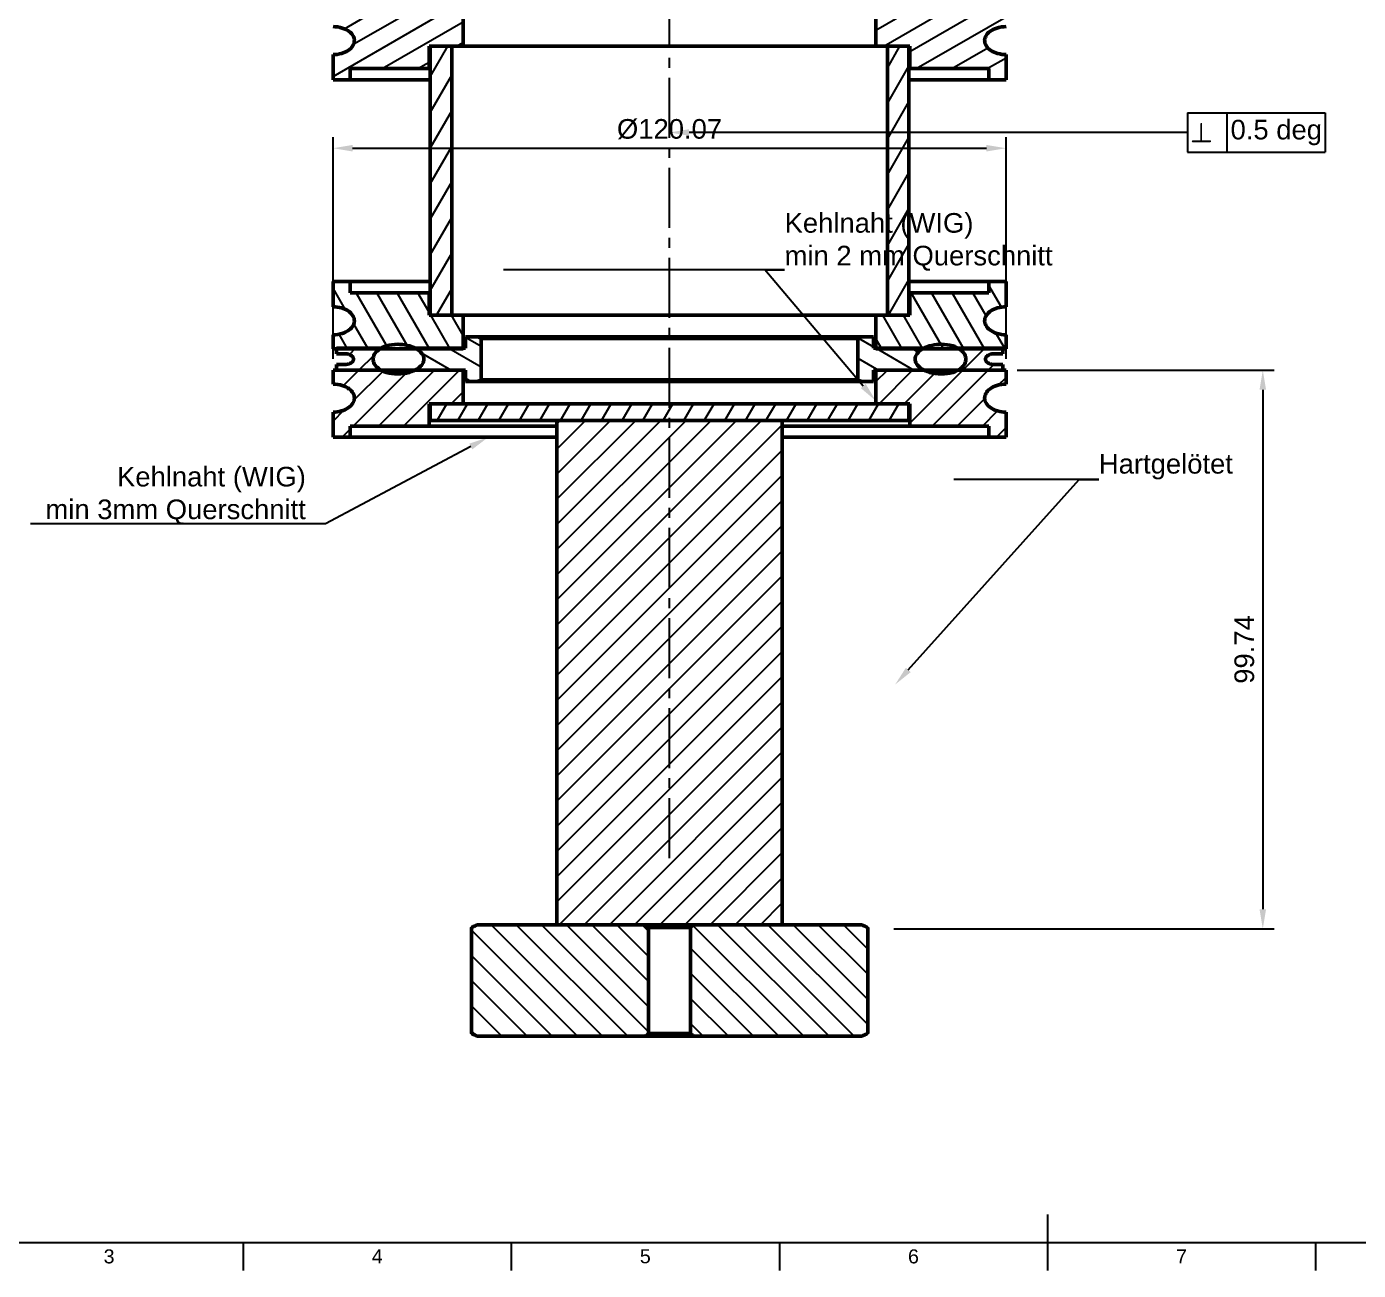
# Model space of a CAD drawing. Header units: millimetres. Extents: x 0 to 594, y 0 to 420.
# Drawn here: x 119.9 to 357.5, y 5 to 227 of the extents above; entities that cross this region are included whole.
import ezdxf
from ezdxf import colors
from ezdxf.entities.mleader import LeaderData, LeaderLine
from ezdxf.enums import TextEntityAlignment as Align
from ezdxf.math import Vec2, Vec3

# ---------------------------------------------------------------- set-up
doc = ezdxf.new("R2010")
doc.units = ezdxf.units.MM
doc.header["$LTSCALE"] = 0.75
doc.linetypes.add('CENTER2', pattern=[28.575, 19.05, -3.175, 3.175, -3.175])
for name, color, linetype, lineweight in [('Border', 7, 'Continuous', 25), ('FD_Dimensions', 7, 'Continuous', 25), ('GD&T Symbols', 7, 'Continuous', 25), ('Hatching', 7, 'Continuous', 25), ('Leaders', 7, 'Continuous', 25), ('Smart Centers', 7, 'CENTER2', 25), ('Visible', 7, 'Continuous', 50)]:
    doc.layers.add(name, color=color, linetype=linetype, lineweight=lineweight)
doc.styles.add('ACISOGDT', font='amgdt.shx')
doc.styles.add('CustomTextStyle0', font='arial.ttf', dxfattribs={"height": 3.5})
doc.styles.add('FusionTitle', font='')
doc.styles.get("Standard").update_dxf_attribs({"font": 'arial.ttf'})
doc.styles.get('FusionTitle').set_extended_font_data('Arial Unicode MS')
doc.dimstyles.new('Dim-ISO-25', dxfattribs={"dimtxt": 3.5, "dimasz": 3.5, "dimexe": 2, "dimexo": 2, "dimgap": 1.5, "dimtad": 1, "dimzin": 12, "dimdsep": 46, "dimtxsty": 'Standard', "dimcen": 0, "dimazin": 3, "dimtp": 0.1, "dimtm": 0.1, "dimtfac": 0.714, "dimtmove": 0, "dimatfit": 3, "dimfxl": 1, "dimtzin": 12, "dimarcsym": 0})

# ---------------------------------------------------------------- blocks, each defined once
blk = doc.blocks.new('*U5')
at = {"layer": 'Smart Centers', "color": 0, "ltscale": 0.75, "transparency": 16777216}
blk.add_line((0, -128.37472), (0, 139.625279), dxfattribs=at)
blk = doc.blocks.new('ISO_A2_SHEET')
at = {"layer": 'Border'}
for p, q in [((302, 15), (302, 5)), ((20, 10), (584, 10)), ((158.5001, 10), (158.5001, 5)), ((206.3334, 10), (206.3334, 5)), ((254.1667, 10), (254.1667, 5)), ((349.8333, 10), (349.8333, 5))]:
    blk.add_line(p, q, dxfattribs=at)
at = {"layer": 'Border', "style": 'FusionTitle'}
for s, p in [('3', (134.58345, 7.5)), ('4', (182.41675, 7.5)), ('5', (230.25005, 7.5)), ('6', (278.08335, 7.5)), ('7', (325.91665, 7.5))]:
    blk.add_text(s, height=2.5, dxfattribs=at).set_placement(p, align=Align.MIDDLE)
blk = doc.blocks.new('*D10')
at = {"layer": 'Defpoints', "color": 0, "transparency": 16777216}
for p in [(294.605247, 165.689939), (272.569446, 65.948229), (340.416088, 65.948229)]:
    blk.add_point(p, dxfattribs=at)
at = {"layer": 'FD_Dimensions', "lineweight": -2, "transparency": 16777216}
for p, q in [((296.605247, 165.689939), (342.416088, 165.689939)), ((340.416088, 162.189939), (340.416088, 69.448229)), ((274.569446, 65.948229), (342.416088, 65.948229))]:
    blk.add_line(p, q, dxfattribs=at)
at = {"layer": 'FD_Dimensions', "transparency": 16777216}
for points in [[(339.832754, 162.189939), (340.999421, 162.189939), (340.416088, 165.689939)], [(339.832754, 69.448229), (340.999421, 69.448229), (340.416088, 65.948229)]]:
    blk.add_solid(points, dxfattribs=at)
at = {"layer": 'FD_Dimensions', "color": 0, "transparency": 16777216, "insert": (337.129082, 115.819084), "char_height": 3.5, "attachment_point": 5, "rotation": 90}
blk.add_mtext('99.74', dxfattribs=at)
blk = doc.blocks.new('*D11')
at = {"layer": 'Defpoints', "color": 0, "transparency": 16777216}
for p in [(294.605247, 205.287919), (174.533644, 165.689939), (294.605247, 165.689939)]:
    blk.add_point(p, dxfattribs=at)
at = {"layer": 'FD_Dimensions', "lineweight": -2, "transparency": 16777216}
for p, q in [((174.533644, 167.689939), (174.533644, 207.287919)), ((294.605247, 167.689939), (294.605247, 207.287919)), ((178.033644, 205.287919), (291.105247, 205.287919))]:
    blk.add_line(p, q, dxfattribs=at)
at = {"layer": 'FD_Dimensions', "transparency": 16777216}
for points in [[(178.033644, 205.871252), (178.033644, 204.704585), (174.533644, 205.287919)], [(291.105247, 205.871252), (291.105247, 204.704585), (294.605247, 205.287919)]]:
    blk.add_solid(points, dxfattribs=at)
at = {"layer": 'FD_Dimensions', "color": 0, "transparency": 16777216, "insert": (234.569446, 208.672809), "char_height": 3.5, "attachment_point": 5}
blk.add_mtext('%%C120.07', dxfattribs=at)

msp = doc.modelspace()

# ---------------------------------------------------------------- hatches: boundary and pattern name
at = {"layer": 'Hatching'}
h = msp.add_hatch(dxfattribs=at)
h.set_pattern_fill('ANSI31', color=256, angle=165, style=0)
edge = h.paths.add_edge_path(flags=0)
edge.add_line((177.576, 219.49), (191.669, 219.49))
edge.add_line((191.669, 219.49), (191.669, 223.49))
edge.add_line((191.669, 223.49), (191.855, 223.49))
edge.add_line((191.855, 223.49), (195.704, 223.49))
edge.add_line((195.704, 223.49), (197.738, 223.49))
edge.add_line((197.738, 223.49), (197.738, 229.49))
edge.add_line((197.738, 229.49), (189.203, 229.49))
edge.add_line((189.203, 229.49), (189.202, 229.492))
edge.add_spline(control_points=[(189.202, 229.492), (188.865, 229.32), (188.496, 229.178), (187.524, 228.895), (186.736, 228.79), (185.43, 228.79), (184.665, 228.89), (183.733, 229.175), (183.386, 229.319), (183.073, 229.492)], knot_values=[0.2380578, 0.2380578, 0.2380578, 0.2380578, 0.3429274, 0.3429274, 0.5417358, 0.5417358, 0.7346885, 0.7346885, 0.8341535, 0.8341535, 0.8341535, 0.8341535], degree=3, periodic=0)
edge.add_line((183.073, 229.492), (183.071, 229.49))
edge.add_line((183.071, 229.49), (175.135, 229.49))
edge.add_line((175.135, 229.49), (174.534, 229.49))
edge.add_line((174.534, 229.49), (174.534, 226.99))
edge.add_spline(control_points=[(174.534, 226.99), (175.06, 226.99), (175.686, 226.898), (176.607, 226.603), (177.082, 226.374), (177.701, 225.901), (177.979, 225.603), (178.266, 225.067), (178.351, 224.757), (178.351, 224.348), (178.327, 224.18), (178.247, 223.896), (178.172, 223.727), (177.892, 223.257), (177.547, 222.936), (176.874, 222.499), (176.422, 222.306), (175.572, 222.065), (175.008, 221.99), (174.534, 221.99)], knot_values=[0.4627515, 0.4627515, 0.4627515, 0.4627515, 0.620796, 0.620796, 0.752723, 0.752723, 0.8546923, 0.8546923, 0.9349214, 0.9349214, 0.9773627, 0.9773627, 1.0235883, 1.0235883, 1.1413906, 1.1413906, 1.2642536, 1.2642536, 1.4065289, 1.4065289, 1.4065289, 1.4065289], degree=3, periodic=0)
edge.add_line((174.534, 221.99), (174.534, 217.49))
edge.add_line((174.534, 217.49), (177.576, 217.49))
edge.add_line((177.576, 217.49), (177.576, 219.49))
edge = h.paths.add_edge_path(flags=0)
edge.add_line((277.47, 219.49), (291.563, 219.49))
edge.add_line((291.563, 219.49), (291.563, 217.49))
edge.add_line((291.563, 217.49), (294.605, 217.49))
edge.add_line((294.605, 217.49), (294.605, 221.99))
edge.add_spline(control_points=[(294.605, 221.99), (294.131, 221.99), (293.567, 222.065), (292.717, 222.306), (292.265, 222.499), (291.592, 222.936), (291.247, 223.257), (290.967, 223.727), (290.892, 223.896), (290.812, 224.18), (290.788, 224.348), (290.788, 224.757), (290.873, 225.067), (291.159, 225.603), (291.438, 225.901), (292.057, 226.374), (292.532, 226.603), (293.453, 226.898), (294.078, 226.99), (294.605, 226.99)], knot_values=[0.4628549, 0.4628549, 0.4628549, 0.4628549, 0.6051301, 0.6051301, 0.7279932, 0.7279932, 0.8457955, 0.8457955, 0.892021, 0.892021, 0.9344623, 0.9344623, 1.0146915, 1.0146915, 1.1166608, 1.1166608, 1.2485877, 1.2485877, 1.4066322, 1.4066322, 1.4066322, 1.4066322], degree=3, periodic=0)
edge.add_line((294.605, 226.99), (294.605, 229.49))
edge.add_line((294.605, 229.49), (294.004, 229.49))
edge.add_line((294.004, 229.49), (286.068, 229.49))
edge.add_line((286.068, 229.49), (279.936, 229.49))
edge.add_line((279.936, 229.49), (271.401, 229.49))
edge.add_line((271.401, 229.49), (271.401, 223.49))
edge.add_line((271.401, 223.49), (273.435, 223.49))
edge.add_line((273.435, 223.49), (277.284, 223.49))
edge.add_line((277.284, 223.49), (277.47, 223.49))
edge.add_line((277.47, 223.49), (277.47, 219.49))
h = msp.add_hatch(dxfattribs=at)
h.set_pattern_fill('ANSI31', color=256, angle=195, style=0)
h.paths.add_polyline_path([(191.855, 223.49), (191.855, 175.49), (195.704, 175.49), (195.704, 223.49)], flags=0)
h.paths.add_polyline_path([(277.284, 175.49), (277.284, 223.49), (273.435, 223.49), (273.435, 175.49)], flags=0)
h = msp.add_hatch(dxfattribs=at)
h.set_pattern_fill('ANSI31', color=256, angle=255, style=0)
edge = h.paths.add_edge_path(flags=0)
edge.add_line((291.563, 179.49), (277.47, 179.49))
edge.add_line((277.47, 179.49), (277.47, 175.49))
edge.add_line((277.47, 175.49), (277.284, 175.49))
edge.add_line((277.284, 175.49), (273.435, 175.49))
edge.add_line((273.435, 175.49), (271.401, 175.49))
edge.add_line((271.401, 175.49), (271.401, 169.49))
edge.add_line((271.401, 169.49), (279.752, 169.49))
edge.add_line((279.752, 169.49), (286.236, 169.49))
edge.add_line((286.236, 169.49), (294.004, 169.49))
edge.add_line((294.004, 169.49), (294.605, 169.49))
edge.add_line((294.605, 169.49), (294.605, 171.99))
edge.add_spline(control_points=[(294.605, 171.99), (294.078, 171.99), (293.453, 172.082), (292.532, 172.376), (292.057, 172.606), (291.438, 173.079), (291.159, 173.377), (290.873, 173.913), (290.788, 174.223), (290.788, 174.631), (290.812, 174.799), (290.892, 175.084), (290.967, 175.253), (291.247, 175.723), (291.592, 176.044), (292.265, 176.481), (292.717, 176.674), (293.567, 176.915), (294.131, 176.99), (294.605, 176.99)], knot_values=[0.4627515, 0.4627515, 0.4627515, 0.4627515, 0.620796, 0.620796, 0.752723, 0.752723, 0.8546923, 0.8546923, 0.9349214, 0.9349214, 0.9773627, 0.9773627, 1.0235883, 1.0235883, 1.1413906, 1.1413906, 1.2642536, 1.2642536, 1.4065289, 1.4065289, 1.4065289, 1.4065289], degree=3, periodic=0)
edge.add_line((294.605, 176.99), (294.605, 181.49))
edge.add_line((294.605, 181.49), (291.563, 181.49))
edge.add_line((291.563, 181.49), (291.563, 179.49))
edge = h.paths.add_edge_path(flags=0)
edge.add_line((191.669, 179.49), (177.576, 179.49))
edge.add_line((177.576, 179.49), (177.576, 181.49))
edge.add_line((177.576, 181.49), (174.534, 181.49))
edge.add_line((174.534, 181.49), (174.534, 176.99))
edge.add_spline(control_points=[(174.534, 176.99), (175.008, 176.99), (175.572, 176.915), (176.422, 176.674), (176.874, 176.481), (177.547, 176.044), (177.892, 175.723), (178.172, 175.253), (178.247, 175.084), (178.327, 174.799), (178.351, 174.631), (178.351, 174.223), (178.266, 173.913), (177.979, 173.377), (177.701, 173.079), (177.082, 172.606), (176.607, 172.376), (175.686, 172.082), (175.06, 171.99), (174.534, 171.99)], knot_values=[0.4628549, 0.4628549, 0.4628549, 0.4628549, 0.6051301, 0.6051301, 0.7279932, 0.7279932, 0.8457955, 0.8457955, 0.892021, 0.892021, 0.9344623, 0.9344623, 1.0146915, 1.0146915, 1.1166608, 1.1166608, 1.2485877, 1.2485877, 1.4066322, 1.4066322, 1.4066322, 1.4066322], degree=3, periodic=0)
edge.add_line((174.534, 171.99), (174.534, 169.49))
edge.add_line((174.534, 169.49), (175.135, 169.49))
edge.add_line((175.135, 169.49), (182.902, 169.49))
edge.add_line((182.902, 169.49), (189.387, 169.49))
edge.add_line((189.387, 169.49), (197.738, 169.49))
edge.add_line((197.738, 169.49), (197.738, 175.49))
edge.add_line((197.738, 175.49), (195.704, 175.49))
edge.add_line((195.704, 175.49), (191.855, 175.49))
edge.add_line((191.855, 175.49), (191.669, 175.49))
edge.add_line((191.669, 175.49), (191.669, 179.49))
h = msp.add_hatch(dxfattribs=at)
h.set_pattern_fill('ANSI31', color=256, angle=285, style=0)
edge = h.paths.add_edge_path(flags=0)
edge.add_line((198.155, 165.69), (198.155, 163.64))
edge.add_line((198.155, 163.64), (200.3, 163.64))
edge.add_spline(control_points=[(200.3, 163.64), (200.633, 163.791), (200.964, 163.94)], knot_values=[0, 0, 0, 0.0728915, 0.0728915, 0.0728915], weights=[1, 1.0000098, 1], degree=2, periodic=0)
edge.add_line((200.964, 163.94), (200.964, 171.34))
edge.add_spline(control_points=[(200.964, 171.34), (200.633, 171.488), (200.3, 171.64)], knot_values=[0, 0, 0, 0.0728915, 0.0728915, 0.0728915], weights=[1, 1.0000098, 1], degree=2, periodic=0)
edge.add_line((200.3, 171.64), (198.155, 171.64))
edge.add_line((198.155, 171.64), (198.155, 169.59))
edge.add_line((198.155, 169.59), (197.738, 169.59))
edge.add_line((197.738, 169.59), (189.203, 169.59))
edge.add_spline(control_points=[(189.203, 169.59), (189.251, 169.565), (189.298, 169.54), (189.359, 169.506), (189.373, 169.498), (189.387, 169.49)], knot_values=[0.8357363, 0.8357363, 0.8357363, 0.8357363, 0.8517222, 0.8517222, 0.8565298, 0.8565298, 0.8565298, 0.8565298], degree=3, periodic=0)
edge.add_spline(control_points=[(189.387, 169.49), (189.78, 169.264), (190.197, 168.932), (190.539, 168.425), (190.627, 168.249), (190.72, 167.955), (190.748, 167.784), (190.748, 167.513), (190.727, 167.362), (190.655, 167.105), (190.587, 166.951), (190.326, 166.505), (189.999, 166.194), (189.541, 165.878), (189.376, 165.781), (189.202, 165.692)], knot_values=[0.8341535, 0.8341535, 0.8341535, 0.8341535, 0.9683852, 0.9683852, 1.0175796, 1.0175796, 1.0608975, 1.0608975, 1.0989614, 1.0989614, 1.141073, 1.141073, 1.2539501, 1.2539501, 1.3080035, 1.3080035, 1.3080035, 1.3080035], degree=3, periodic=0)
edge.add_line((189.202, 165.692), (189.203, 165.69))
edge.add_line((189.203, 165.69), (197.738, 165.69))
edge.add_line((197.738, 165.69), (198.155, 165.69))
edge = h.paths.add_edge_path(flags=0)
edge.add_line((270.984, 163.64), (270.984, 165.69))
edge.add_line((270.984, 165.69), (271.401, 165.69))
edge.add_line((271.401, 165.69), (279.936, 165.69))
edge.add_spline(control_points=[(279.936, 165.69), (279.762, 165.779), (279.598, 165.878), (279.14, 166.194), (278.812, 166.505), (278.552, 166.951), (278.484, 167.105), (278.412, 167.362), (278.391, 167.513), (278.391, 167.784), (278.418, 167.955), (278.512, 168.249), (278.6, 168.425), (278.942, 168.932), (279.359, 169.264), (279.752, 169.49)], knot_values=[0.8341535, 0.8341535, 0.8341535, 0.8341535, 0.8882068, 0.8882068, 1.0010839, 1.0010839, 1.0431955, 1.0431955, 1.0812594, 1.0812594, 1.1245774, 1.1245774, 1.1737718, 1.1737718, 1.3080035, 1.3080035, 1.3080035, 1.3080035], degree=3, periodic=0)
edge.add_spline(control_points=[(279.752, 169.49), (279.766, 169.498), (279.78, 169.506), (279.84, 169.54), (279.888, 169.565), (279.936, 169.59)], knot_values=[1.3080035, 1.3080035, 1.3080035, 1.3080035, 1.3128111, 1.3128111, 1.328797, 1.328797, 1.328797, 1.328797], degree=3, periodic=0)
edge.add_line((279.936, 169.59), (271.401, 169.59))
edge.add_line((271.401, 169.59), (270.984, 169.59))
edge.add_line((270.984, 169.59), (270.984, 171.64))
edge.add_line((270.984, 171.64), (268.839, 171.64))
edge.add_spline(control_points=[(268.839, 171.64), (268.506, 171.488), (268.174, 171.34)], knot_values=[0, 0, 0, 0.0728915, 0.0728915, 0.0728915], weights=[1, 1.0000098, 1], degree=2, periodic=0)
edge.add_line((268.174, 171.34), (268.174, 163.94))
edge.add_spline(control_points=[(268.174, 163.94), (268.506, 163.791), (268.839, 163.64)], knot_values=[0, 0, 0, 0.0728915, 0.0728915, 0.0728915], weights=[1, 1.0000098, 1], degree=2, periodic=0)
edge.add_line((268.839, 163.64), (270.984, 163.64))
h = msp.add_hatch(dxfattribs=at)
h.set_pattern_fill('ANSI31', color=256, angle=180, style=0)
edge = h.paths.add_edge_path(flags=0)
edge.add_line((294.004, 165.69), (294.004, 166.69))
edge.add_line((294.004, 166.69), (292.409, 166.69))
edge.add_spline(control_points=[(292.409, 166.69), (292.204, 166.69), (291.961, 166.725), (291.606, 166.838), (291.425, 166.925), (291.189, 167.105), (291.084, 167.218), (290.976, 167.421), (290.944, 167.539), (290.944, 167.741), (290.976, 167.859), (291.084, 168.062), (291.189, 168.175), (291.425, 168.355), (291.606, 168.442), (291.961, 168.555), (292.204, 168.59), (292.409, 168.59)], knot_values=[0.1792259, 0.1792259, 0.1792259, 0.1792259, 0.2406102, 0.2406102, 0.2909193, 0.2909193, 0.3295507, 0.3295507, 0.3599763, 0.3599763, 0.390402, 0.390402, 0.4290334, 0.4290334, 0.4793424, 0.4793424, 0.5407268, 0.5407268, 0.5407268, 0.5407268], degree=3, periodic=0)
edge.add_line((292.409, 168.59), (294.004, 168.59))
edge.add_line((294.004, 168.59), (294.004, 169.49))
edge.add_line((294.004, 169.49), (294.004, 169.59))
edge.add_line((294.004, 169.59), (286.068, 169.59))
edge.add_spline(control_points=[(286.068, 169.59), (286.125, 169.558), (286.182, 169.524), (286.236, 169.49)], knot_values=[-0.2380578, -0.2380578, -0.2380578, -0.2380578, -0.2197019, -0.2197019, -0.2197019, -0.2197019], degree=3, periodic=0)
edge.add_spline(control_points=[(286.236, 169.49), (286.322, 169.436), (286.404, 169.38), (286.769, 169.108), (287.068, 168.797), (287.371, 168.237), (287.46, 167.917), (287.46, 167.64), (287.46, 167.363), (287.371, 167.043), (287.068, 166.483), (286.769, 166.172), (286.355, 165.863), (286.215, 165.773), (286.068, 165.69)], knot_values=[-0.2197019, -0.2197019, -0.2197019, -0.2197019, -0.1909472, -0.1909472, -0.0831268, -0.0831268, 0, 0, 0, 0.0831268, 0.0831268, 0.1909472, 0.1909472, 0.2380578, 0.2380578, 0.2380578, 0.2380578], degree=3, periodic=0)
edge.add_line((286.068, 165.69), (294.004, 165.69))
edge = h.paths.add_edge_path(flags=0)
edge.add_line((175.135, 166.69), (175.135, 165.69))
edge.add_line((175.135, 165.69), (183.071, 165.69))
edge.add_spline(control_points=[(183.071, 165.69), (182.923, 165.773), (182.784, 165.863), (182.37, 166.172), (182.071, 166.483), (181.768, 167.043), (181.678, 167.363), (181.678, 167.64), (181.678, 167.917), (181.768, 168.237), (182.071, 168.797), (182.37, 169.108), (182.735, 169.38), (182.817, 169.436), (182.903, 169.49)], knot_values=[-0.2380578, -0.2380578, -0.2380578, -0.2380578, -0.1909472, -0.1909472, -0.0831268, -0.0831268, 0, 0, 0, 0.0831268, 0.0831268, 0.1909472, 0.1909472, 0.2197019, 0.2197019, 0.2197019, 0.2197019], degree=3, periodic=0)
edge.add_spline(control_points=[(182.903, 169.49), (182.957, 169.524), (183.014, 169.558), (183.071, 169.59)], knot_values=[0.2197019, 0.2197019, 0.2197019, 0.2197019, 0.2380578, 0.2380578, 0.2380578, 0.2380578], degree=3, periodic=0)
edge.add_line((183.071, 169.59), (175.135, 169.59))
edge.add_line((175.135, 169.59), (175.135, 169.49))
edge.add_line((175.135, 169.49), (175.135, 168.59))
edge.add_line((175.135, 168.59), (176.73, 168.59))
edge.add_spline(control_points=[(176.73, 168.59), (176.935, 168.59), (177.178, 168.555), (177.532, 168.442), (177.714, 168.355), (177.949, 168.175), (178.055, 168.062), (178.163, 167.859), (178.195, 167.741), (178.195, 167.539), (178.163, 167.421), (178.055, 167.218), (177.949, 167.105), (177.714, 166.925), (177.532, 166.838), (177.178, 166.725), (176.935, 166.69), (176.73, 166.69)], knot_values=[0.1792259, 0.1792259, 0.1792259, 0.1792259, 0.2406102, 0.2406102, 0.2909193, 0.2909193, 0.3295507, 0.3295507, 0.3599763, 0.3599763, 0.390402, 0.390402, 0.4290334, 0.4290334, 0.4793424, 0.4793424, 0.5407268, 0.5407268, 0.5407268, 0.5407268], degree=3, periodic=0)
edge.add_line((176.73, 166.69), (175.135, 166.69))
h = msp.add_hatch(dxfattribs=at)
h.set_pattern_fill('ANSI31', color=256, angle=180, style=0)
edge = h.paths.add_edge_path(flags=0)
edge.add_line((177.576, 155.69), (191.669, 155.69))
edge.add_line((191.669, 155.69), (191.669, 159.69))
edge.add_line((191.669, 159.69), (191.855, 159.69))
edge.add_line((191.855, 159.69), (197.738, 159.69))
edge.add_line((197.738, 159.69), (197.738, 165.69))
edge.add_line((197.738, 165.69), (189.203, 165.69))
edge.add_line((189.203, 165.69), (189.202, 165.692))
edge.add_spline(control_points=[(189.202, 165.692), (188.865, 165.52), (188.496, 165.378), (187.524, 165.095), (186.736, 164.99), (185.43, 164.99), (184.665, 165.09), (183.733, 165.375), (183.386, 165.519), (183.073, 165.692)], knot_values=[0.2380578, 0.2380578, 0.2380578, 0.2380578, 0.3429274, 0.3429274, 0.5417358, 0.5417358, 0.7346885, 0.7346885, 0.8341535, 0.8341535, 0.8341535, 0.8341535], degree=3, periodic=0)
edge.add_line((183.073, 165.692), (183.071, 165.69))
edge.add_line((183.071, 165.69), (175.135, 165.69))
edge.add_line((175.135, 165.69), (174.534, 165.69))
edge.add_line((174.534, 165.69), (174.534, 163.19))
edge.add_spline(control_points=[(174.534, 163.19), (175.06, 163.19), (175.686, 163.098), (176.607, 162.803), (177.082, 162.574), (177.701, 162.101), (177.979, 161.803), (178.266, 161.267), (178.351, 160.957), (178.351, 160.548), (178.327, 160.38), (178.247, 160.096), (178.172, 159.927), (177.892, 159.457), (177.547, 159.136), (176.874, 158.699), (176.422, 158.506), (175.572, 158.265), (175.008, 158.19), (174.534, 158.19)], knot_values=[0.4627515, 0.4627515, 0.4627515, 0.4627515, 0.620796, 0.620796, 0.752723, 0.752723, 0.8546923, 0.8546923, 0.9349214, 0.9349214, 0.9773627, 0.9773627, 1.0235883, 1.0235883, 1.1413906, 1.1413906, 1.2642536, 1.2642536, 1.4065289, 1.4065289, 1.4065289, 1.4065289], degree=3, periodic=0)
edge.add_line((174.534, 158.19), (174.534, 153.69))
edge.add_line((174.534, 153.69), (177.576, 153.69))
edge.add_line((177.576, 153.69), (177.576, 155.69))
edge = h.paths.add_edge_path(flags=0)
edge.add_line((277.47, 155.69), (291.563, 155.69))
edge.add_line((291.563, 155.69), (291.563, 153.69))
edge.add_line((291.563, 153.69), (294.605, 153.69))
edge.add_line((294.605, 153.69), (294.605, 158.19))
edge.add_spline(control_points=[(294.605, 158.19), (294.131, 158.19), (293.567, 158.265), (292.717, 158.506), (292.265, 158.699), (291.592, 159.136), (291.247, 159.457), (290.967, 159.927), (290.892, 160.096), (290.812, 160.38), (290.788, 160.548), (290.788, 160.957), (290.873, 161.267), (291.159, 161.803), (291.438, 162.101), (292.057, 162.574), (292.532, 162.803), (293.453, 163.098), (294.078, 163.19), (294.605, 163.19)], knot_values=[0.4628549, 0.4628549, 0.4628549, 0.4628549, 0.6051301, 0.6051301, 0.7279932, 0.7279932, 0.8457955, 0.8457955, 0.892021, 0.892021, 0.9344623, 0.9344623, 1.0146915, 1.0146915, 1.1166608, 1.1166608, 1.2485877, 1.2485877, 1.4066322, 1.4066322, 1.4066322, 1.4066322], degree=3, periodic=0)
edge.add_line((294.605, 163.19), (294.605, 165.69))
edge.add_line((294.605, 165.69), (294.004, 165.69))
edge.add_line((294.004, 165.69), (286.068, 165.69))
edge.add_line((286.068, 165.69), (279.936, 165.69))
edge.add_line((279.936, 165.69), (271.401, 165.69))
edge.add_line((271.401, 165.69), (271.401, 159.69))
edge.add_line((271.401, 159.69), (277.284, 159.69))
edge.add_line((277.284, 159.69), (277.47, 159.69))
edge.add_line((277.47, 159.69), (277.47, 155.69))
h = msp.add_hatch(dxfattribs=at)
h.set_pattern_fill('ANSI31', color=256, angle=195, style=0)
h.paths.add_polyline_path([(191.855, 159.69), (191.855, 156.69), (214.462, 156.69), (254.677, 156.69), (277.284, 156.69), (277.284, 159.69), (271.401, 159.69), (197.738, 159.69)], flags=0)
h = msp.add_hatch(dxfattribs=at)
h.set_pattern_fill('ANSI31', color=256, angle=180, style=0)
h.paths.add_polyline_path([(214.462, 66.69), (230.271, 66.69), (238.868, 66.69), (254.677, 66.69), (254.677, 156.69), (214.462, 156.69)], flags=0)
h = msp.add_hatch(dxfattribs=at)
h.set_pattern_fill('ANSI31', color=256, angle=270, style=0)
edge = h.paths.add_edge_path(flags=0)
edge.add_spline(control_points=[(200.3, 66.69), (199.759, 66.444), (199.215, 66.19)], knot_values=[0, 0, 0, 0.1194775, 0.1194775, 0.1194775], weights=[1, 1.0000258, 1], degree=2, periodic=0)
edge.add_line((199.215, 66.19), (199.215, 47.29))
edge.add_spline(control_points=[(199.215, 47.29), (199.759, 47.036), (200.3, 46.79)], knot_values=[0, 0, 0, 0.1194775, 0.1194775, 0.1194775], weights=[1, 1.0000258, 1], degree=2, periodic=0)
edge.add_line((200.3, 46.79), (230.271, 46.79))
edge.add_spline(control_points=[(230.271, 46.79), (230.563, 47.057), (230.824, 47.29)], knot_values=[0, 0, 0, 0.0745658, 0.0745658, 0.0745658], weights=[1, 1.0019372, 1], degree=2, periodic=0)
edge.add_line((230.824, 47.29), (230.824, 66.19))
edge.add_spline(control_points=[(230.824, 66.19), (230.563, 66.423), (230.271, 66.69)], knot_values=[0, 0, 0, 0.0745658, 0.0745658, 0.0745658], weights=[1, 1.0019372, 1], degree=2, periodic=0)
edge.add_line((230.271, 66.69), (214.462, 66.69))
edge.add_line((214.462, 66.69), (200.3, 66.69))
edge = h.paths.add_edge_path(flags=0)
edge.add_spline(control_points=[(269.924, 66.19), (269.38, 66.444), (268.839, 66.69)], knot_values=[0, 0, 0, 0.1194775, 0.1194775, 0.1194775], weights=[1, 1.0000258, 1], degree=2, periodic=0)
edge.add_line((268.839, 66.69), (254.677, 66.69))
edge.add_line((254.677, 66.69), (238.868, 66.69))
edge.add_spline(control_points=[(238.868, 66.69), (238.576, 66.423), (238.315, 66.19)], knot_values=[0, 0, 0, 0.0745658, 0.0745658, 0.0745658], weights=[1, 1.0019372, 1], degree=2, periodic=0)
edge.add_line((238.315, 66.19), (238.315, 47.29))
edge.add_spline(control_points=[(238.315, 47.29), (238.576, 47.057), (238.868, 46.79)], knot_values=[0, 0, 0, 0.0745658, 0.0745658, 0.0745658], weights=[1, 1.0019372, 1], degree=2, periodic=0)
edge.add_line((238.868, 46.79), (268.839, 46.79))
edge.add_spline(control_points=[(268.839, 46.79), (269.38, 47.036), (269.924, 47.29)], knot_values=[0, 0, 0, 0.1194775, 0.1194775, 0.1194775], weights=[1, 1.0000258, 1], degree=2, periodic=0)
edge.add_line((269.924, 47.29), (269.924, 66.19))

# ---------------------------------------------------------------- linework, layer by layer
at = {"layer": 'GD&T Symbols'}
for p, q in [((326.99, 211.599), (351.523, 211.599)), ((326.99, 211.599), (326.99, 204.599)), ((333.99, 211.599), (333.99, 204.599)), ((351.523, 211.599), (351.523, 204.599)), ((323.49, 208.099), (238.069, 208.099)), ((326.99, 208.099), (323.49, 208.099)), ((326.99, 204.599), (351.523, 204.599))]:
    msp.add_line(p, q, dxfattribs=at)
at = {"layer": 'GD&T Symbols', "linetype": 'Continuous'}
msp.add_solid([(238.069, 207.516), (238.069, 208.683), (234.569, 208.099)], dxfattribs=at)
at = {"layer": 'Visible', "extrusion": (1, -2e-16, 0)}
for p, q in [((197.738, 223.49), (197.738, 229.49)), ((271.401, 229.49), (271.401, 223.49)), ((191.669, 219.49), (191.669, 223.49)), ((191.669, 223.49), (197.738, 223.49)), ((191.855, 223.49), (191.855, 175.49)), ((195.704, 223.49), (191.855, 223.49)), ((195.704, 175.49), (195.704, 223.49)), ((271.401, 223.49), (197.738, 223.49)), ((271.401, 223.49), (277.47, 223.49)), ((277.284, 223.49), (273.435, 223.49)), ((273.435, 223.49), (273.435, 175.49)), ((277.284, 175.49), (277.284, 223.49)), ((277.47, 223.49), (277.47, 219.49)), ((174.534, 221.99), (174.534, 217.49)), ((294.605, 217.49), (294.605, 221.99)), ((177.576, 219.49), (191.669, 219.49)), ((177.576, 217.49), (177.576, 219.49)), ((191.669, 219.49), (191.855, 219.49)), ((277.284, 219.49), (277.47, 219.49)), ((277.47, 219.49), (291.563, 219.49)), ((291.563, 219.49), (291.563, 217.49)), ((174.534, 217.49), (177.576, 217.49)), ((177.576, 217.49), (191.855, 217.49)), ((277.284, 217.49), (291.563, 217.49)), ((291.563, 217.49), (294.605, 217.49)), ((177.576, 181.49), (174.534, 181.49)), ((174.534, 181.49), (174.534, 176.99)), ((177.576, 179.49), (177.576, 181.49)), ((191.855, 181.49), (177.576, 181.49)), ((291.563, 181.49), (277.284, 181.49)), ((294.605, 181.49), (291.563, 181.49)), ((291.563, 181.49), (291.563, 179.49)), ((294.605, 176.99), (294.605, 181.49)), ((191.669, 179.49), (177.576, 179.49)), ((191.669, 175.49), (191.669, 179.49)), ((191.855, 179.49), (191.669, 179.49)), ((277.47, 179.49), (277.284, 179.49)), ((291.563, 179.49), (277.47, 179.49)), ((277.47, 179.49), (277.47, 175.49)), ((197.738, 175.49), (191.669, 175.49)), ((191.855, 175.49), (195.704, 175.49)), ((197.738, 169.49), (197.738, 175.49)), ((197.738, 175.49), (271.401, 175.49)), ((277.47, 175.49), (271.401, 175.49)), ((271.401, 175.49), (271.401, 169.49)), ((273.435, 175.49), (277.284, 175.49)), ((174.534, 171.99), (174.534, 169.49)), ((200.3, 171.64), (198.155, 171.64)), ((198.155, 171.64), (198.155, 169.59)), ((200.3, 171.64), (268.839, 171.64)), ((200.964, 163.94), (200.964, 171.34)), ((268.174, 171.34), (200.964, 171.34)), ((268.174, 171.34), (268.174, 163.94)), ((270.984, 171.64), (268.839, 171.64)), ((270.984, 169.59), (270.984, 171.64)), ((294.605, 169.49), (294.605, 171.99)), ((174.534, 169.49), (197.738, 169.49)), ((183.071, 169.59), (175.135, 169.59)), ((175.135, 169.59), (175.135, 168.59)), ((198.155, 169.59), (189.203, 169.59)), ((279.936, 169.59), (270.984, 169.59)), ((271.401, 169.49), (294.605, 169.49)), ((294.004, 169.59), (286.068, 169.59)), ((294.004, 168.59), (294.004, 169.59)), ((175.135, 168.59), (176.73, 168.59)), ((175.135, 166.69), (175.135, 165.69)), ((176.73, 166.69), (175.135, 166.69)), ((292.409, 168.59), (294.004, 168.59)), ((294.004, 166.69), (292.409, 166.69)), ((294.004, 165.69), (294.004, 166.69)), ((197.738, 165.69), (174.534, 165.69)), ((174.534, 165.69), (174.534, 163.19)), ((175.135, 165.69), (183.071, 165.69)), ((189.203, 165.69), (198.155, 165.69)), ((197.738, 159.69), (197.738, 165.69)), ((198.155, 165.69), (198.155, 163.64)), ((200.964, 163.94), (268.174, 163.94)), ((270.984, 163.64), (270.984, 165.69)), ((270.984, 165.69), (279.936, 165.69)), ((294.605, 165.69), (271.401, 165.69)), ((271.401, 165.69), (271.401, 159.69)), ((286.068, 165.69), (294.004, 165.69)), ((294.605, 163.19), (294.605, 165.69)), ((198.155, 163.64), (200.3, 163.64)), ((268.839, 163.64), (200.3, 163.64)), ((268.839, 163.64), (270.984, 163.64)), ((191.669, 155.69), (191.669, 159.69)), ((191.669, 159.69), (197.738, 159.69)), ((191.855, 159.69), (191.855, 156.69)), ((277.284, 159.69), (191.855, 159.69)), ((271.401, 159.69), (277.47, 159.69)), ((277.284, 156.69), (277.284, 159.69)), ((277.47, 159.69), (277.47, 155.69)), ((174.534, 158.19), (174.534, 153.69)), ((294.605, 153.69), (294.605, 158.19)), ((177.576, 155.69), (191.669, 155.69)), ((177.576, 153.69), (177.576, 155.69)), ((191.669, 155.69), (214.462, 155.69)), ((191.855, 156.69), (277.284, 156.69)), ((254.677, 156.69), (214.462, 156.69)), ((214.462, 156.69), (214.462, 66.69)), ((254.677, 66.69), (254.677, 156.69)), ((254.677, 155.69), (277.47, 155.69)), ((277.47, 155.69), (291.563, 155.69)), ((291.563, 155.69), (291.563, 153.69)), ((174.534, 153.69), (177.576, 153.69)), ((177.576, 153.69), (214.462, 153.69)), ((254.677, 153.69), (291.563, 153.69)), ((291.563, 153.69), (294.605, 153.69)), ((230.271, 66.69), (200.3, 66.69)), ((214.462, 66.69), (254.677, 66.69)), ((268.839, 66.69), (238.868, 66.69)), ((199.215, 66.19), (199.215, 47.29)), ((230.824, 47.29), (230.824, 66.19)), ((238.315, 66.19), (230.824, 66.19)), ((238.315, 66.19), (238.315, 47.29)), ((269.924, 47.29), (269.924, 66.19)), ((200.3, 46.79), (230.271, 46.79)), ((238.868, 46.79), (230.271, 46.79)), ((230.824, 47.29), (238.315, 47.29)), ((238.868, 46.79), (268.839, 46.79))]:
    msp.add_line(p, q, dxfattribs=at)
at = {"layer": 'Visible'}
for points, knots in [([(174.534, 226.99), (175.06, 226.99), (175.686, 226.898), (176.607, 226.603), (177.082, 226.374), (177.701, 225.901), (177.979, 225.603), (178.266, 225.067), (178.351, 224.757), (178.351, 224.348), (178.327, 224.18), (178.247, 223.896), (178.172, 223.727), (177.892, 223.257), (177.547, 222.936), (176.874, 222.499), (176.422, 222.306), (175.572, 222.065), (175.008, 221.99), (174.534, 221.99)], [0.46275153, 0.46275153, 0.46275153, 0.46275153, 0.62079604, 0.62079604, 0.75272296, 0.75272296, 0.85469227, 0.85469227, 0.93492144, 0.93492144, 0.97736273, 0.97736273, 1.02358827, 1.02358827, 1.14139056, 1.14139056, 1.2642536, 1.2642536, 1.40652887, 1.40652887, 1.40652887, 1.40652887]), ([(294.605, 221.99), (294.131, 221.99), (293.567, 222.065), (292.717, 222.306), (292.265, 222.499), (291.592, 222.936), (291.247, 223.257), (290.967, 223.727), (290.892, 223.896), (290.812, 224.18), (290.788, 224.348), (290.788, 224.757), (290.873, 225.067), (291.159, 225.603), (291.438, 225.901), (292.057, 226.374), (292.532, 226.603), (293.453, 226.898), (294.078, 226.99), (294.605, 226.99)], [0.46285488, 0.46285488, 0.46285488, 0.46285488, 0.60513015, 0.60513015, 0.72799318, 0.72799318, 0.84579548, 0.84579548, 0.89202101, 0.89202101, 0.9344623, 0.9344623, 1.01469147, 1.01469147, 1.11666078, 1.11666078, 1.2485877, 1.2485877, 1.40663221, 1.40663221, 1.40663221, 1.40663221]), ([(174.534, 176.99), (175.008, 176.99), (175.572, 176.915), (176.422, 176.674), (176.874, 176.481), (177.547, 176.044), (177.892, 175.723), (178.172, 175.253), (178.247, 175.084), (178.327, 174.799), (178.351, 174.631), (178.351, 174.223), (178.266, 173.913), (177.979, 173.377), (177.701, 173.079), (177.082, 172.606), (176.607, 172.376), (175.686, 172.082), (175.06, 171.99), (174.534, 171.99)], [0.46285488, 0.46285488, 0.46285488, 0.46285488, 0.60513015, 0.60513015, 0.72799318, 0.72799318, 0.84579548, 0.84579548, 0.89202101, 0.89202101, 0.9344623, 0.9344623, 1.01469147, 1.01469147, 1.11666078, 1.11666078, 1.2485877, 1.2485877, 1.40663221, 1.40663221, 1.40663221, 1.40663221]), ([(294.605, 171.99), (294.078, 171.99), (293.453, 172.082), (292.532, 172.376), (292.057, 172.606), (291.438, 173.079), (291.159, 173.377), (290.873, 173.913), (290.788, 174.223), (290.788, 174.631), (290.812, 174.799), (290.892, 175.084), (290.967, 175.253), (291.247, 175.723), (291.592, 176.044), (292.265, 176.481), (292.717, 176.674), (293.567, 176.915), (294.131, 176.99), (294.605, 176.99)], [0.46275153, 0.46275153, 0.46275153, 0.46275153, 0.62079604, 0.62079604, 0.75272296, 0.75272296, 0.85469227, 0.85469227, 0.93492144, 0.93492144, 0.97736273, 0.97736273, 1.02358827, 1.02358827, 1.14139056, 1.14139056, 1.2642536, 1.2642536, 1.40652887, 1.40652887, 1.40652887, 1.40652887]), ([(181.678, 167.64), (181.678, 167.363), (181.768, 167.043), (182.071, 166.483), (182.37, 166.172), (183.05, 165.665), (183.583, 165.421), (184.665, 165.09), (185.43, 164.99), (186.736, 164.99), (187.524, 165.095), (188.669, 165.428), (189.254, 165.679), (189.999, 166.194), (190.326, 166.505), (190.587, 166.951), (190.655, 167.105), (190.727, 167.362), (190.748, 167.513), (190.748, 167.784), (190.72, 167.955), (190.627, 168.249), (190.539, 168.425), (190.188, 168.945), (189.75, 169.288), (188.877, 169.776), (188.328, 169.974), (187.195, 170.232), (186.61, 170.29), (185.43, 170.29), (184.665, 170.19), (183.583, 169.859), (183.05, 169.615), (182.37, 169.108), (182.071, 168.797), (181.768, 168.237), (181.678, 167.917), (181.678, 167.64)], [0, 0, 0, 0, 0.0831268, 0.0831268, 0.1909472, 0.1909472, 0.3375228, 0.3375228, 0.5304755, 0.5304755, 0.7292839, 0.7292839, 0.8882068, 0.8882068, 1.0010839, 1.0010839, 1.0431955, 1.0431955, 1.0812594, 1.0812594, 1.1245774, 1.1245774, 1.1737718, 1.1737718, 1.3128111, 1.3128111, 1.4737324, 1.4737324, 1.6346537, 1.6346537, 1.8276064, 1.8276064, 1.974182, 1.974182, 2.0820024, 2.0820024, 2.1651292, 2.1651292, 2.1651292, 2.1651292]), ([(183.071, 165.69), (182.923, 165.773), (182.784, 165.863), (182.37, 166.172), (182.071, 166.483), (181.768, 167.043), (181.678, 167.363), (181.678, 167.64), (181.678, 167.917), (181.768, 168.237), (182.071, 168.797), (182.37, 169.108), (182.784, 169.417), (182.923, 169.507), (183.071, 169.59)], [-0.23805784, -0.23805784, -0.23805784, -0.23805784, -0.19094724, -0.19094724, -0.08312679, -0.08312679, 0, 0, 0, 0.08312679, 0.08312679, 0.19094724, 0.19094724, 0.23805784, 0.23805784, 0.23805784, 0.23805784]), ([(189.203, 169.59), (189.251, 169.565), (189.298, 169.54), (189.75, 169.288), (190.188, 168.945), (190.539, 168.425), (190.627, 168.249), (190.72, 167.955), (190.748, 167.784), (190.748, 167.513), (190.727, 167.362), (190.655, 167.105), (190.587, 166.951), (190.326, 166.505), (189.999, 166.194), (189.541, 165.878), (189.377, 165.779), (189.203, 165.69)], [0.83573631, 0.83573631, 0.83573631, 0.83573631, 0.85172223, 0.85172223, 0.99076156, 0.99076156, 1.03995594, 1.03995594, 1.0832739, 1.0832739, 1.1213378, 1.1213378, 1.1634494, 1.1634494, 1.2763265, 1.2763265, 1.33037985, 1.33037985, 1.33037985, 1.33037985]), ([(287.46, 167.64), (287.46, 167.917), (287.371, 168.237), (287.068, 168.797), (286.769, 169.108), (286.089, 169.615), (285.556, 169.859), (284.474, 170.19), (283.709, 170.29), (282.529, 170.29), (281.944, 170.232), (280.811, 169.974), (280.262, 169.776), (279.389, 169.288), (278.951, 168.945), (278.6, 168.425), (278.512, 168.249), (278.418, 167.955), (278.391, 167.784), (278.391, 167.513), (278.412, 167.362), (278.484, 167.105), (278.552, 166.951), (278.812, 166.505), (279.14, 166.194), (279.885, 165.679), (280.469, 165.428), (281.614, 165.095), (282.403, 164.99), (283.709, 164.99), (284.474, 165.09), (285.556, 165.421), (286.089, 165.665), (286.769, 166.172), (287.068, 166.483), (287.371, 167.043), (287.46, 167.363), (287.46, 167.64)], [0, 0, 0, 0, 0.0831268, 0.0831268, 0.1909472, 0.1909472, 0.3375228, 0.3375228, 0.5304755, 0.5304755, 0.6913968, 0.6913968, 0.8523181, 0.8523181, 0.9913574, 0.9913574, 1.0405518, 1.0405518, 1.0838698, 1.0838698, 1.1219337, 1.1219337, 1.1640453, 1.1640453, 1.2769224, 1.2769224, 1.4358453, 1.4358453, 1.6346537, 1.6346537, 1.8276064, 1.8276064, 1.974182, 1.974182, 2.0820024, 2.0820024, 2.1651292, 2.1651292, 2.1651292, 2.1651292]), ([(279.936, 165.69), (279.762, 165.779), (279.598, 165.878), (279.14, 166.194), (278.812, 166.505), (278.552, 166.951), (278.484, 167.105), (278.412, 167.362), (278.391, 167.513), (278.391, 167.784), (278.418, 167.955), (278.512, 168.249), (278.6, 168.425), (278.951, 168.945), (279.389, 169.288), (279.84, 169.54), (279.888, 169.565), (279.936, 169.59)], [0.83415346, 0.83415346, 0.83415346, 0.83415346, 0.88820681, 0.88820681, 1.00108392, 1.00108392, 1.04319552, 1.04319552, 1.08125941, 1.08125941, 1.12457738, 1.12457738, 1.17377175, 1.17377175, 1.31281108, 1.31281108, 1.32879701, 1.32879701, 1.32879701, 1.32879701]), ([(286.068, 169.59), (286.215, 169.507), (286.355, 169.417), (286.769, 169.108), (287.068, 168.797), (287.371, 168.237), (287.46, 167.917), (287.46, 167.64), (287.46, 167.363), (287.371, 167.043), (287.068, 166.483), (286.769, 166.172), (286.355, 165.863), (286.215, 165.773), (286.068, 165.69)], [-0.23805784, -0.23805784, -0.23805784, -0.23805784, -0.19094724, -0.19094724, -0.08312679, -0.08312679, 0, 0, 0, 0.08312679, 0.08312679, 0.19094724, 0.19094724, 0.23805784, 0.23805784, 0.23805784, 0.23805784]), ([(176.73, 168.59), (176.935, 168.59), (177.178, 168.555), (177.532, 168.442), (177.714, 168.355), (177.949, 168.175), (178.055, 168.062), (178.163, 167.859), (178.195, 167.741), (178.195, 167.539), (178.163, 167.421), (178.055, 167.218), (177.949, 167.105), (177.714, 166.925), (177.532, 166.838), (177.178, 166.725), (176.935, 166.69), (176.73, 166.69)], [0.17922588, 0.17922588, 0.17922588, 0.17922588, 0.24061022, 0.24061022, 0.29091928, 0.29091928, 0.32955065, 0.32955065, 0.35997634, 0.35997634, 0.39040202, 0.39040202, 0.42903339, 0.42903339, 0.47934245, 0.47934245, 0.54072679, 0.54072679, 0.54072679, 0.54072679]), ([(292.409, 166.69), (292.204, 166.69), (291.961, 166.725), (291.606, 166.838), (291.425, 166.925), (291.189, 167.105), (291.084, 167.218), (290.976, 167.421), (290.944, 167.539), (290.944, 167.741), (290.976, 167.859), (291.084, 168.062), (291.189, 168.175), (291.425, 168.355), (291.606, 168.442), (291.961, 168.555), (292.204, 168.59), (292.409, 168.59)], [0.17922588, 0.17922588, 0.17922588, 0.17922588, 0.24061022, 0.24061022, 0.29091928, 0.29091928, 0.32955065, 0.32955065, 0.35997634, 0.35997634, 0.39040202, 0.39040202, 0.42903339, 0.42903339, 0.47934245, 0.47934245, 0.54072679, 0.54072679, 0.54072679, 0.54072679]), ([(174.534, 163.19), (175.06, 163.19), (175.686, 163.098), (176.607, 162.803), (177.082, 162.574), (177.701, 162.101), (177.979, 161.803), (178.266, 161.267), (178.351, 160.957), (178.351, 160.548), (178.327, 160.38), (178.247, 160.096), (178.172, 159.927), (177.892, 159.457), (177.547, 159.136), (176.874, 158.699), (176.422, 158.506), (175.572, 158.265), (175.008, 158.19), (174.534, 158.19)], [0.46275153, 0.46275153, 0.46275153, 0.46275153, 0.62079604, 0.62079604, 0.75272296, 0.75272296, 0.85469227, 0.85469227, 0.93492144, 0.93492144, 0.97736273, 0.97736273, 1.02358827, 1.02358827, 1.14139056, 1.14139056, 1.2642536, 1.2642536, 1.40652887, 1.40652887, 1.40652887, 1.40652887]), ([(294.605, 158.19), (294.131, 158.19), (293.567, 158.265), (292.717, 158.506), (292.265, 158.699), (291.592, 159.136), (291.247, 159.457), (290.967, 159.927), (290.892, 160.096), (290.812, 160.38), (290.788, 160.548), (290.788, 160.957), (290.873, 161.267), (291.159, 161.803), (291.438, 162.101), (292.057, 162.574), (292.532, 162.803), (293.453, 163.098), (294.078, 163.19), (294.605, 163.19)], [0.46285488, 0.46285488, 0.46285488, 0.46285488, 0.60513015, 0.60513015, 0.72799318, 0.72799318, 0.84579548, 0.84579548, 0.89202101, 0.89202101, 0.9344623, 0.9344623, 1.01469147, 1.01469147, 1.11666078, 1.11666078, 1.2485877, 1.2485877, 1.40663221, 1.40663221, 1.40663221, 1.40663221])]:
    msp.add_open_spline(points, degree=3, knots=knots, dxfattribs=at)
for points, weights in [([(200.964, 171.34), (200.633, 171.488), (200.3, 171.64)], [1, 1.00000976804, 1]), ([(268.839, 171.64), (268.506, 171.488), (268.174, 171.34)], [1, 1.00000976804, 1]), ([(200.3, 163.64), (200.633, 163.791), (200.964, 163.94)], [1, 1.000009768, 1]), ([(268.174, 163.94), (268.506, 163.791), (268.839, 163.64)], [1, 1.000009768, 1]), ([(200.3, 66.69), (199.759, 66.444), (199.215, 66.19)], [1, 1.00002578765, 1]), ([(230.824, 66.19), (230.563, 66.423), (230.271, 66.69)], [1, 1.00193719042, 1]), ([(238.868, 66.69), (238.576, 66.423), (238.315, 66.19)], [1, 1.00193719042, 1]), ([(269.924, 66.19), (269.38, 66.444), (268.839, 66.69)], [1, 1.00002578765, 1]), ([(199.215, 47.29), (199.759, 47.036), (200.3, 46.79)], [1, 1.00002578764, 1]), ([(230.271, 46.79), (230.563, 47.057), (230.824, 47.29)], [1, 1.00193719042, 1]), ([(238.315, 47.29), (238.576, 47.057), (238.868, 46.79)], [1, 1.00193719042, 1]), ([(268.839, 46.79), (269.38, 47.036), (269.924, 47.29)], [1, 1.00002578764, 1])]:
    msp.add_rational_spline(points, weights, degree=2, dxfattribs=at)

# ---------------------------------------------------------------- block references
at = {"layer": 'Border'}
msp.add_blockref('ISO_A2_SHEET', (0, 0), dxfattribs=at)
at = {"layer": 'Smart Centers', "ltscale": 0.75}
msp.add_blockref('*U5', (234.569, 206.948), dxfattribs=at)

# ---------------------------------------------------------------- texts
at = {"layer": 'GD&T Symbols', "style": 'ACISOGDT'}
msp.add_text('b', height=3.5, dxfattribs=at).set_placement((327.531, 206.349))
at = {"layer": 'GD&T Symbols', "color": 7, "style": 'CustomTextStyle0'}
msp.add_text('0.5 deg', height=3.5, dxfattribs=at).set_placement((334.662, 206.857))

# ---------------------------------------------------------------- dimensions: what is measured, and where the dimension line sits
at = {"layer": 'FD_Dimensions'}
dim = msp.add_aligned_dim(p1=(174.534, 165.69), p2=(294.605, 165.69), distance=39.598, text='%%C<>', dimstyle='Dim-ISO-25', override={"dimlfac": 1, "dimclrd": 256, "dimclre": 256}, dxfattribs=at)
dim.commit()
dim.dimension.update_dxf_attribs({"geometry": '*D11', "text_midpoint": (234.569, 208.673)})
dim = msp.add_linear_dim(base=(340.416, 65.948), p1=(294.605, 165.69), p2=(272.569, 65.948), angle=270, dimstyle='Dim-ISO-25', override={"dimlfac": 1, "dimclrd": 256, "dimclre": 256}, dxfattribs=at)
dim.commit()
dim.dimension.update_dxf_attribs({"geometry": '*D10', "text_midpoint": (337.129, 115.819)})

# ---------------------------------------------------------------- leaders
at = {"layer": 'Leaders'}
ml = msp.add_multileader_mtext('Standard', dxfattribs=at)
ml.set_content('Kehlnaht (WIG)\\Pmin 2 mm Querschnitt', color=256)
ml.set_leader_properties()
ml.build(insert=Vec2(0, 0))
ml.multileader.update_dxf_attribs({"text_left_attachment_type": 5, "text_right_attachment_type": 5, "dogleg_length": 3.5, "arrow_head_size": 3.5})
ctx = ml.context
ctx.base_point, ctx.char_height, ctx.arrow_head_size, ctx.landing_gap_size, ctx.plane_origin = Vec3(255.1, 183.554), 3.5, 3.5, 0, Vec3(253.992, 276.857)
ctx.left_attachment, ctx.right_attachment = 5, 5
notes = []
notes.append((ctx, [(0, (1, 1, 0), (251.6, 183.554), (1, 0), 3.5, [(0, [(271.401, 160.172)], 0, [])])]))
ctx.mtext.insert, ctx.mtext.flow_direction = Vec3(255.1, 193.709), 5
ml = msp.add_multileader_mtext('Standard', dxfattribs=at)
ml.set_content('Kehlnaht (WIG)\\Pmin 3mm Querschnitt', color=256)
ml.set_leader_properties()
ml.build(insert=Vec2(0, 0))
ml.multileader.update_dxf_attribs({"text_left_attachment_type": 5, "text_right_attachment_type": 5, "dogleg_length": 3.5, "arrow_head_size": 3.5})
ctx = ml.context
ctx.base_point, ctx.char_height, ctx.arrow_head_size, ctx.landing_gap_size, ctx.plane_origin = Vec3(123.587, 138.263), 3.5, 3.5, 0, Vec3(127.517, 270.375)
ctx.left_attachment, ctx.right_attachment, ctx.text_align_type = 5, 5, 2
notes.append((ctx, [(0, (1, 1, 0), (173.191, 138.263), (-1, 0), 3.5, [(0, [(202.203, 153.69)], 0, [])])]))
ctx.mtext.insert, ctx.mtext.alignment, ctx.mtext.flow_direction = Vec3(169.691, 148.418), 3, 5
ml = msp.add_multileader_mtext('Standard', dxfattribs=at)
ml.set_content('Hartgelötet', color=256)
ml.set_leader_properties()
ml.build(insert=Vec2(0, 0))
ml.multileader.update_dxf_attribs({"text_left_attachment_type": 5, "text_right_attachment_type": 5, "dogleg_length": 3.5, "arrow_head_size": 3.5})
ctx = ml.context
ctx.base_point, ctx.char_height, ctx.arrow_head_size, ctx.landing_gap_size, ctx.plane_origin = Vec3(311.171, 146.163), 3.5, 3.5, 0, Vec3(217.742, 59.982)
ctx.left_attachment, ctx.right_attachment = 5, 5
notes.append((ctx, [(0, (1, 1, 0), (307.671, 146.163), (1, 0), 3.5, [(0, [(274.819, 109.555)], 0, [])])]))
ctx.mtext.insert, ctx.mtext.flow_direction = Vec3(311.171, 150.713), 5
for ctx, leaders in notes:
    for number, flags, end, landing, length, lines in leaders:
        leader = LeaderData()
        leader.index, (leader.has_last_leader_line, leader.has_dogleg_vector, leader.attachment_direction) = number, flags
        leader.last_leader_point, leader.dogleg_vector, leader.dogleg_length = Vec3(end), Vec3(landing), length
        for number, points, colour, breaks in lines:
            line = LeaderLine()
            line.index, line.vertices, line.color, line.breaks = number, Vec3.list(points), colors.encode_raw_color(colour), breaks
            leader.lines.append(line)
        ctx.leaders.append(leader)

doc.saveas('drawing.dxf')
